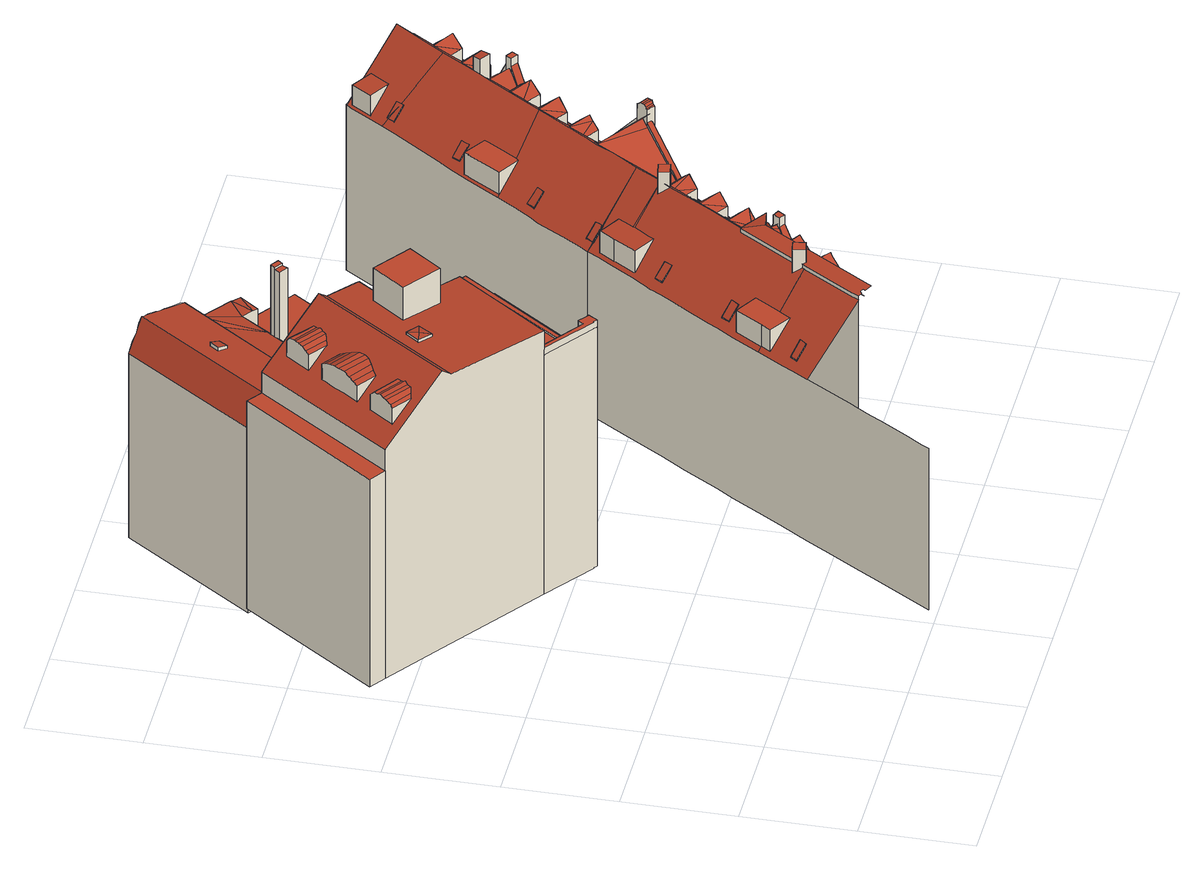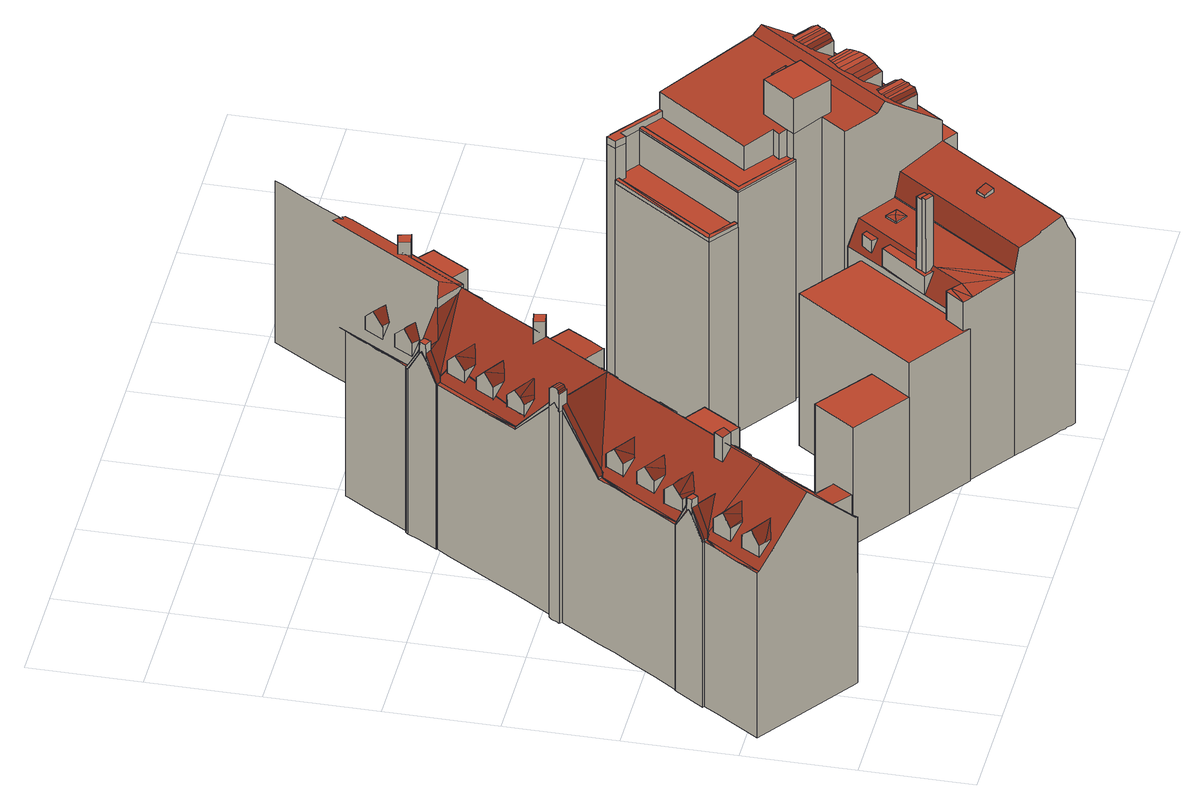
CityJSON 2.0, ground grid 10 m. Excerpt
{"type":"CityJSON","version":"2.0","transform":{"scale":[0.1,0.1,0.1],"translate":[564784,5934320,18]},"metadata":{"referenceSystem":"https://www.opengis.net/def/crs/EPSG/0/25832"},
"CityObjects":{
"building1":{"type":"Building","attributes":{"Grundfläche 2D":"345.221567","Grundhöhe NN":"19.409"},"children":["building1-1","building1-2","building1-3","building1-4","building1-5","building1-6"],"geometry":[{"type":"Solid","lod":"3","boundaries":[[[[0,1,2,3]],[[4,5,6,7]],[[8,4,7,9]],[[10,8,9,11]],[[12,10,11,13]],[[14,12,13,15]],[[16,14,15,17]],[[18,16,17,19]],[[20,21,18,19]],[[22,23,24,25,26,27,28,29]],[[30,31,32,33,34,35,36,37,38,39,40,41,42,43,44,45,46,47,48]],[[49,50,51,52,53],[54,55,56,57,58,59,60,61,20,19,17,15,13,11,9,7,6,62]],[[49,63,64,50]],[[65,66,67,64,63,68,69,70,71,72,73,74,75,76,77]],[[78,79,80,81]],[[0,3,76,75]],[[1,0,75,74]],[[74,73,82,83,2,1]],[[83,77,76,3,2]],[[6,5,62]],[[21,20,61,60]],[[8,10,12,14,16,18,21,60,59,58,57,56,55,54,62,5,4]],[[79,78,84,85]],[[80,79,85,86]],[[81,80,86,87]],[[23,22,88,89]],[[22,29,90,88]],[[34,33,91,92]],[[93,94,95,45,44,43,42,41,96,97]],[[46,45,95,90,29,98]],[[28,27,48,47,46,98,29]],[[48,27,26,30]],[[30,26,25,31]],[[23,99,32,31,25,24]],[[32,99,23,89,91,33]],[[52,78,81,53]],[[41,100,68,63,49,53,81,87,101,96]],[[40,39,70,69,68,100,41]],[[70,39,38,71]],[[71,38,37,72]],[[72,37,36,73]],[[102,83,82,73,36,35,34]],[[83,102,34,92,103,77]],[[65,77,103,104]],[[105,84,78,52,51,50,64,67,66,65,104,106]],[[85,84,105,106,104,103,92,91,89,88,90,95,94,93,97,96,101,87,86]]]],"semantics":{"surfaces":[{"type":"RoofSurface"},{"type":"WallSurface"},{"type":"GroundSurface"}],"values":[[0,0,0,0,0,0,0,0,0,0,0,0,0,0,0,1,1,1,1,1,1,1,1,1,1,1,1,1,1,1,1,1,1,1,1,1,1,1,1,1,1,1,1,1,1,2]]}}]},
"building1-1":{"type":"BuildingInstallation","parents":["building1"],"geometry":[{"type":"MultiSurface","lod":"3","boundaries":[[[107,108,109]],[[109,108,110]],[[111,108,107]],[[110,108,111]],[[112,113,107,109]],[[111,107,113,114]],[[114,115,110,111]],[[109,110,115,112]]],"semantics":{"surfaces":[{"type":"RoofSurface"},{"type":"WallSurface"}],"values":[0,0,0,0,1,1,1,1]}}]},
"building1-2":{"type":"BuildingInstallation","parents":["building1"],"geometry":[{"type":"MultiSurface","lod":"3","boundaries":[[[116,117,118,119]],[[120,116,119,121,122]],[[123,120,122,124]],[[125,123,124,126]],[[127,125,126,128]],[[129,127,128,130]],[[131,129,130,132]],[[133,131,132,134]],[[118,117,135,136]],[[133,134,137]],[[137,138,139,140,141,135,117,116,120,123,125,127,129,131,133]]],"semantics":{"surfaces":[{"type":"RoofSurface"},{"type":"WallSurface"}],"values":[0,0,0,0,0,0,0,0,1,1,1]}}]},
"building1-3":{"type":"BuildingInstallation","parents":["building1"],"geometry":[{"type":"MultiSurface","lod":"3","boundaries":[[[142,143,144,145]],[[146,142,145,147]],[[148,146,147,149]],[[150,148,149,151]],[[152,150,151,153]],[[154,152,153,155]],[[156,154,155,157]],[[158,156,157,159,160]],[[144,143,161]],[[158,160,162]],[[162,163,164,165,166,161,143,142,146,148,150,152,154,156,158]]],"semantics":{"surfaces":[{"type":"RoofSurface"},{"type":"WallSurface"}],"values":[0,0,0,0,0,0,0,0,1,1,1]}}]},
"building1-4":{"type":"BuildingInstallation","parents":["building1"],"geometry":[{"type":"MultiSurface","lod":"3","boundaries":[[[99,167,168]],[[167,169,170,168]],[[171,167,99]],[[98,170,169]],[[22,23,99,168]],[[99,23,24,171]],[[24,172,167,171]],[[169,167,172,28]],[[169,28,29,98]],[[98,29,22,168,170]]],"semantics":{"surfaces":[{"type":"RoofSurface"},{"type":"WallSurface"}],"values":[0,0,0,0,1,1,1,1,1,1]}}]},
"building1-5":{"type":"BuildingInstallation","parents":["building1"],"geometry":[{"type":"MultiSurface","lod":"3","boundaries":[[[173,174,175,176,177,178,179,180,100,181]],[[45,46,176,175]],[[46,47,48,178,177,176]],[[48,30,179,178]],[[40,180,179,30,31,182,183,184]],[[180,40,41,100]],[[41,42,43,44,45,175,174,173,181,100]]],"semantics":{"surfaces":[{"type":"RoofSurface"},{"type":"WallSurface"}],"values":[0,1,1,1,1,1,1]}}]},
"building1-6":{"type":"BuildingInstallation","parents":["building1"],"geometry":[{"type":"MultiSurface","lod":"3","boundaries":[[[185,183,182,186,187,102,188]],[[32,186,182,31]],[[32,33,187,186]],[[33,34,35,188,102,187]],[[185,188,35,189]],[[183,185,189,184]]],"semantics":{"surfaces":[{"type":"RoofSurface"},{"type":"WallSurface"}],"values":[0,1,1,1,1,1]}}]},
"building2":{"type":"Building","attributes":{"Grundfläche 2D":"1218.550991","Grundhöhe NN":"19.178"},"children":["building2-1","building2-2","building2-3","building2-4","building2-5","building2-6","building2-7","building2-8","building2-9","building2-10","building2-11","building2-12","building2-13","building2-14","building2-15","building2-16","building2-17","building2-18","building2-19","building2-20","building2-21","building2-22","building2-23","building2-24","building2-25","building2-26","building2-27","building2-28","building2-29","building2-30"],"geometry":[{"type":"MultiSurface","lod":"3","boundaries":[[[190,191,192,193,194,195,196,197,198,199,200,201,202]],[[203,204,198,197]],[[196,203,197]],[[204,205,206,207,208,198]],[[209,210,211,212,213,214,215,216,217,218,219,220,221,222,223,224,225,226,227,228,202,201,200,199,229,230,231,232,233,234,235,236,237,238,239]],[[240,241,206,205,204,203,196,195]],[[195,194,242]],[[243,244,245,246,247,248,249,250,251,252,253,254,255,256,257,258,259,260,261,262]],[[207,206,241]],[[263,244,243,262,261,264,265,266,267,268]],[[267,266,265,264,269,270,271,272,273,274,275,276,277,278,238,237,236,235,234,233,232,231,230,229,199,198,208,207,241,240,195,242,279,263,268],[280,281,282,283,284,285,286,287,288,289,290,291,292,293,294]],[[295,296,297]],[[298,299,300,301,302,303,304,305,306,307,297,296,308,309,310]],[[311,308,295]],[[295,297,307]],[[308,296,295]],[[312,313,261,260,314]],[[315,316,269,264,261,313,312,314,317]],[[295,307,306,305]],[[318,319,318,320]],[[295,320,295,307]],[[321,315,317]],[[305,304,295]],[[295,320,295,305,295,304]],[[290,322,291]],[[304,303,320,295]],[[317,323,324,320,325,321]],[[326,294,293,292,291,322,327]],[[318,295,320]],[[328,303,302,329]],[[330,320,303]],[[303,328,330]],[[330,328,329,331]],[[332,333,334,335,316,315,321]],[[330,336,337,321,325,320]],[[338,339,321,337,336]],[[333,332,321,339,338]],[[335,316,335,334]],[[322,290,289,288,287,285,284,283,282,340,341,326,327]],[[281,280,294,326,341,340]],[[342,343,333,338,336,330,331,344]],[[335,345,346]],[[343,334,333]],[[340,282,281]],[[343,347,348,334]],[[348,347,349,350]],[[343,342,349,347]],[[285,287,286]],[[351,346,345]],[[276,352,238,278,277]],[[353,354,334,348,355,356]],[[357,358,359,360,361,362,356,355,348,350,363]],[[353,364,353,356,362]],[[365,366,238,352,276,367,368,369,370,371,372,373,374,375,376,377,378]],[[379,364,353,362]],[[379,362,361,364]],[[360,380,381,382,364,361]],[[373,383,374]],[[384,385,386,387,388,389,390,391,392,393,371,370,369,368,367,276,275,274,273,272,271,270,269,316,335,334,354,353,364,382,381,394,395,396,397],[346,351,345,335]],[[374,383,398,399,400,401,402,403]],[[404,405,406,381,380,360,407,408,409]],[[407,360,359,410]],[[411,412,413,400,399,398,383,373,372]],[[414,415,416,417,418,419,420,421,405,404,409,408,407,410,422]],[[423,418,417,424]],[[425,426,427,428,429,430,431,432,433,239,238,366,365,378,377,376,375,434,435,436,437,438,439,440,441,442,443,444,445]],[[394,381,406,405,421,420,419,418,423,395]],[[400,413,401]],[[446,395,423]],[[437,436,435,434,375,374,403,402,401,413,412,411,372,371,393,392,391,390,389,447,448,440,439,438]],[[384,397,396,395]],[[449,395,449,450]],[[449,395,446,450]],[[451,384,395,449]],[[450,451,449]],[[452,453,454,455,456,457,451,450,446,423,424,458]],[[385,384,451]],[[385,451,457]],[[457,456,385]],[[459,456,455,460]],[[461,462,443,442,441,440,448,447,389,463,464]],[[465,387,386,385,456,459,466,467]],[[468,469,388,387,465,467]],[[470,468,467,466,459,460,471]],[[468,470,472,469]],[[472,470,471,473]],[[474,475,469,472]],[[476,469,475,474]],[[444,443,462,461,464,477,478,479,480,481,482,483]],[[477,464,463,389,388,469,476,480,479,478]],[[484,480,476,469,476,474]],[[476,469,476,480]],[[482,481,484,474,472,473,485]],[[481,480,484]]],"semantics":{"surfaces":[{"type":"RoofSurface"},{"type":"WallSurface"}],"values":[0,1,1,1,1,0,0,0,1,1,0,0,1,0,0,0,0,1,0,0,0,0,0,0,1,0,0,1,0,1,0,0,1,0,0,0,0,0,0,1,1,0,0,1,0,1,1,0,0,0,0,1,0,0,0,0,0,1,0,1,0,1,0,1,1,1,0,1,0,0,0,0,0,0,0,1,0,0,0,1,0,0,0,1,0,1,0,0,1,0,0,0,1,0]}}]},
"building2-1":{"type":"BuildingInstallation","parents":["building2"],"geometry":[{"type":"MultiSurface","lod":"3","boundaries":[[[486,487,488,489,490]],[[488,487,486,491,492,493]],[[494,491,486,490]],[[493,495,489,488]],[[490,489,495,494]]],"semantics":{"surfaces":[{"type":"RoofSurface"},{"type":"WallSurface"}],"values":[0,1,1,1,1]}}]},
"building2-2":{"type":"BuildingInstallation","parents":["building2"],"geometry":[{"type":"MultiSurface","lod":"3","boundaries":[[[496,497,498,499]],[[498,497,500,501]],[[499,498,501,502]],[[496,499,502,503]],[[497,496,503,500]]],"semantics":{"surfaces":[{"type":"RoofSurface"},{"type":"WallSurface"}],"values":[0,1,1,1,1]}}]},
"building2-3":{"type":"BuildingInstallation","parents":["building2"],"geometry":[{"type":"MultiSurface","lod":"3","boundaries":[[[504,505,506,507]],[[248,247,506,505,508,279]],[[507,506,247,246]],[[504,507,246,245]],[[245,244,263,508,505,504]]],"semantics":{"surfaces":[{"type":"RoofSurface"},{"type":"WallSurface"}],"values":[0,1,1,1,1]}}]},
"building2-4":{"type":"BuildingInstallation","parents":["building2"],"geometry":[{"type":"MultiSurface","lod":"3","boundaries":[[[509,510,511,512,513,514,515,516]],[[517,518,519,511,510,520]],[[521,522,523,524,520,510,509,516]],[[524,525,518,517,520]],[[516,515,514,526,521]]],"semantics":{"surfaces":[{"type":"RoofSurface"},{"type":"WallSurface"}],"values":[0,0,1,1,1]}}]},
"building2-5":{"type":"BuildingInstallation","parents":["building2"],"geometry":[{"type":"MultiSurface","lod":"3","boundaries":[[[527,528,529,530,531]],[[532,533,529,528]],[[531,530,529,533,534,535]],[[535,536,527,531]],[[528,527,536,532]]],"semantics":{"surfaces":[{"type":"RoofSurface"},{"type":"WallSurface"}],"values":[0,1,1,1,1]}}]},
"building2-6":{"type":"BuildingInstallation","parents":["building2"],"geometry":[{"type":"MultiSurface","lod":"3","boundaries":[[[537,538,539,540,541]],[[542,543,537,541,544]],[[540,545,546,544,541]],[[542,544,546]],[[540,539,545]]],"semantics":{"surfaces":[{"type":"RoofSurface"},{"type":"WallSurface"}],"values":[0,0,1,1,1]}}]},
"building2-7":{"type":"BuildingInstallation","parents":["building2"],"geometry":[{"type":"MultiSurface","lod":"3","boundaries":[[[318,547,548,549,550,551,552,553]],[[554,555,553]],[[555,318,553]],[[295,303,328,548,547,318]],[[556,325,324,554,553,552,551]],[[336,550,549,548,328,330]]],"semantics":{"surfaces":[{"type":"RoofSurface"},{"type":"WallSurface"}],"values":[0,0,0,1,1,1]}}]},
"building2-8":{"type":"BuildingInstallation","parents":["building2"],"geometry":[{"type":"MultiSurface","lod":"3","boundaries":[[[557,558,559,560,561,562,563]],[[558,557,564,565,332,339,337,556,551,561,560,559]],[[551,550,562,561]],[[336,338,333,566,563,562,550]],[[566,564,557,563]]],"semantics":{"surfaces":[{"type":"RoofSurface"},{"type":"WallSurface"}],"values":[0,1,1,1,1]}}]},
"building2-9":{"type":"BuildingInstallation","parents":["building2"],"geometry":[{"type":"MultiSurface","lod":"3","boundaries":[[[564,566,567,354,568]],[[354,569,568]],[[348,570,354,567,347]],[[335,568,569]],[[564,568,335,565]],[[347,567,566,333,343]]],"semantics":{"surfaces":[{"type":"RoofSurface"},{"type":"WallSurface"}],"values":[0,0,1,1,1,1]}}]},
"building2-10":{"type":"BuildingInstallation","parents":["building2"],"geometry":[{"type":"MultiSurface","lod":"3","boundaries":[[[571,572,573,574]],[[574,575,571]],[[576,577,578]],[[571,575,576,578]],[[579,571,578]],[[573,572,580]],[[578,577,346]],[[346,345,578]],[[345,581,579,578]],[[581,580,572,571,579]]],"semantics":{"surfaces":[{"type":"RoofSurface"},{"type":"WallSurface"}],"values":[0,0,0,0,0,1,1,1,1,1]}}]},
"building2-11":{"type":"BuildingInstallation","parents":["building2"],"geometry":[{"type":"MultiSurface","lod":"3","boundaries":[[[582,583,584,585,586,587]],[[582,587,588]],[[589,582,588]],[[590,591,352,587,586,585]],[[352,278,588,587]],[[592,590,585,584]],[[278,277,589,588]],[[592,584,583,582,589,277,593]]],"semantics":{"surfaces":[{"type":"RoofSurface"},{"type":"WallSurface"}],"values":[0,0,0,1,1,1,1,1]}}]},
"building2-12":{"type":"BuildingInstallation","parents":["building2"],"geometry":[{"type":"MultiSurface","lod":"3","boundaries":[[[594,595,596,597,598]],[[599,272,594,598]],[[272,600,595,594]],[[595,600,601,596]],[[286,599,598,597,596,601,274]]],"semantics":{"surfaces":[{"type":"RoofSurface"},{"type":"WallSurface"}],"values":[0,1,1,1,1]}}]},
"building2-13":{"type":"BuildingInstallation","parents":["building2"],"geometry":[{"type":"MultiSurface","lod":"3","boundaries":[[[602,603,604,605]],[[605,606,602]],[[607,608,609]],[[602,606,607,609]],[[604,603,610]],[[609,608,611]],[[609,611,610,603,602]]],"semantics":{"surfaces":[{"type":"RoofSurface"},{"type":"WallSurface"}],"values":[0,0,0,0,1,1,1]}}]},
"building2-14":{"type":"BuildingInstallation","parents":["building2"],"geometry":[{"type":"MultiSurface","lod":"3","boundaries":[[[612,613,614,615,616]],[[616,617,612]],[[618,619,620]],[[612,617,618,620]],[[621,622,623]],[[620,619,621,623]],[[624,615,614]],[[623,622,625]],[[351,624,614,613,612,620,623,625]]],"semantics":{"surfaces":[{"type":"RoofSurface"},{"type":"WallSurface"}],"values":[0,0,0,0,0,0,1,1,1]}}]},
"building2-15":{"type":"BuildingInstallation","parents":["building2"],"geometry":[{"type":"MultiSurface","lod":"3","boundaries":[[[626,627,628,629,630,631]],[[632,633,634,631,630,629]],[[635,632,629,628]],[[634,636,626,631]],[[636,637,635,628,627,626]]],"semantics":{"surfaces":[{"type":"RoofSurface"},{"type":"WallSurface"}],"values":[0,1,1,1,1]}}]},
"building2-16":{"type":"BuildingInstallation","parents":["building2"],"geometry":[{"type":"MultiSurface","lod":"3","boundaries":[[[638,639,640,641,642]],[[643,644,645,646,647,642,641]],[[648,645,644,643,641,640,380,382]],[[642,647,646,649,353]],[[353,379,642]],[[638,642,379,361]],[[361,360,639,638]]],"semantics":{"surfaces":[{"type":"RoofSurface"},{"type":"WallSurface"}],"values":[0,0,1,1,1,1,1]}}]},
"building2-17":{"type":"BuildingInstallation","parents":["building2"],"geometry":[{"type":"MultiSurface","lod":"3","boundaries":[[[650,651,652,653,654]],[[655,656,650,654]],[[655,657,658,656]],[[657,659,660,658]],[[659,661,662,660]],[[661,663,664,662]],[[663,665,666,664]],[[666,665,667,668,669,670]],[[651,418,423,671,672,652]],[[663,661,659,657,655,654,653,652,672,673,674,675,676,677,406,678,679,380,640,668,667,665]],[[640,639,360,407,670,669,668]],[[660,662,664,666,670,407,408,409,404,405,421,420,419,418,651,650,656,658]]],"semantics":{"surfaces":[{"type":"RoofSurface"},{"type":"WallSurface"}],"values":[0,0,0,0,0,0,0,0,1,1,1,1]}}]},
"building2-18":{"type":"BuildingInstallation","parents":["building2"],"geometry":[{"type":"MultiSurface","lod":"3","boundaries":[[[672,671,680,681,682]],[[683,684,685,682,681]],[[423,446,680,671]],[[681,680,446,449]],[[681,449,384]],[[684,683,681,384,396]],[[685,394,673,672,682]]],"semantics":{"surfaces":[{"type":"RoofSurface"},{"type":"WallSurface"}],"values":[0,0,1,1,1,1,1]}}]},
"building2-19":{"type":"BuildingInstallation","parents":["building2"],"geometry":[{"type":"MultiSurface","lod":"3","boundaries":[[[686,687,688,689,690,691]],[[686,691,692,693]],[[692,691,690,689,694,695]],[[689,688,696,694]],[[696,688,687,686,693,697]]],"semantics":{"surfaces":[{"type":"RoofSurface"},{"type":"WallSurface"}],"values":[0,1,1,1,1]}}]},
"building2-20":{"type":"BuildingInstallation","parents":["building2"],"geometry":[{"type":"MultiSurface","lod":"3","boundaries":[[[698,699,700,701]],[[701,702,698]],[[702,703,704]],[[702,704,698]],[[704,703,705,706]],[[700,699,707]],[[708,706,705]],[[704,706,708,397,707,699,698]]],"semantics":{"surfaces":[{"type":"RoofSurface"},{"type":"WallSurface"}],"values":[0,0,0,0,0,1,1,1]}}]},
"building2-21":{"type":"BuildingInstallation","parents":["building2"],"geometry":[{"type":"MultiSurface","lod":"3","boundaries":[[[709,710,711,712]],[[712,713,709]],[[714,715,716]],[[709,713,714,716]],[[711,710,717]],[[716,715,718]],[[716,718,717,710,709]]],"semantics":{"surfaces":[{"type":"RoofSurface"},{"type":"WallSurface"}],"values":[0,0,0,0,1,1,1]}}]},
"building2-22":{"type":"BuildingInstallation","parents":["building2"],"geometry":[{"type":"MultiSurface","lod":"3","boundaries":[[[719,720,721,722]],[[722,721,723,724]],[[724,725,719,722]],[[720,719,725,726]],[[726,723,721,720]]],"semantics":{"surfaces":[{"type":"RoofSurface"},{"type":"WallSurface"}],"values":[0,1,1,1,1]}}]},
"building2-23":{"type":"BuildingInstallation","parents":["building2"],"geometry":[{"type":"MultiSurface","lod":"3","boundaries":[[[448,727,728,729,730,731]],[[732,733,728,727]],[[733,447,734,730,729,728]],[[735,448,732,727,448,731]],[[734,735,731,730]]],"semantics":{"surfaces":[{"type":"RoofSurface"},{"type":"WallSurface"}],"values":[0,1,1,1,1]}}]},
"building2-24":{"type":"BuildingInstallation","parents":["building2"],"geometry":[{"type":"MultiSurface","lod":"3","boundaries":[[[736,737,738,739]],[[739,740,736]],[[740,741,742]],[[740,742,736]],[[742,741,743,744]],[[745,738,737]],[[744,743,746]],[[746,747,745,737,736,742,744]]],"semantics":{"surfaces":[{"type":"RoofSurface"},{"type":"WallSurface"}],"values":[0,0,0,0,0,1,1,1]}}]},
"building2-25":{"type":"BuildingInstallation","parents":["building2"],"geometry":[{"type":"MultiSurface","lod":"3","boundaries":[[[748,749,750,751,752]],[[749,748,752,753,754]],[[750,755,751]],[[752,751,755,753]]],"semantics":{"surfaces":[{"type":"RoofSurface"},{"type":"WallSurface"}],"values":[0,1,1,1]}}]},
"building2-26":{"type":"BuildingInstallation","parents":["building2"],"geometry":[{"type":"MultiSurface","lod":"3","boundaries":[[[756,757,758,759,760,761]],[[762,760,763,764]],[[762,761,760]],[[763,760,759,765,386]],[[766,762,764]],[[762,766,385,761]],[[385,456,459,757,756,761]],[[459,466,758,757]]],"semantics":{"surfaces":[{"type":"RoofSurface"},{"type":"WallSurface"}],"values":[0,0,0,1,1,1,1,1]}}]},
"building2-27":{"type":"BuildingInstallation","parents":["building2"],"geometry":[{"type":"MultiSurface","lod":"3","boundaries":[[[767,768,769,770,771,772]],[[767,773,774,775,465,765,759,770,769,768]],[[759,758,771,770]],[[466,467,468,776,772,771,758]],[[776,773,767,772]]],"semantics":{"surfaces":[{"type":"RoofSurface"},{"type":"WallSurface"}],"values":[0,1,1,1,1]}}]},
"building2-28":{"type":"BuildingInstallation","parents":["building2"],"geometry":[{"type":"MultiSurface","lod":"3","boundaries":[[[777,778,776]],[[776,778,779,780,773]],[[781,782,783,780,779]],[[777,776,468,470]],[[470,472,778,777]],[[475,779,778,472]],[[779,475,476]],[[784,782,781,779,476]],[[773,780,783,388,774]]],"semantics":{"surfaces":[{"type":"RoofSurface"},{"type":"WallSurface"}],"values":[0,0,0,1,1,1,1,1,1]}}]},
"building2-29":{"type":"BuildingInstallation","parents":["building2"],"geometry":[{"type":"MultiSurface","lod":"3","boundaries":[[[785,786,787]],[[788,787,786,789]],[[789,790,788]],[[790,791,792]],[[793,788,790,792]],[[785,787,794]],[[792,791,795,793]],[[787,788,793,795,796,794]]],"semantics":{"surfaces":[{"type":"RoofSurface"},{"type":"WallSurface"}],"values":[0,0,0,0,0,1,1,1]}}]},
"building2-30":{"type":"BuildingInstallation","parents":["building2"],"geometry":[{"type":"MultiSurface","lod":"3","boundaries":[[[797,798,799,800]],[[798,801,799]],[[802,798,797]],[[801,803,804]],[[799,801,804,805]],[[806,807,802,797,800]],[[804,803,808,805]],[[805,808,806,800,799]]],"semantics":{"surfaces":[{"type":"RoofSurface"},{"type":"WallSurface"}],"values":[0,0,0,0,0,1,1,1]}}]},
"building3":{"type":"Building","attributes":{"Grundfläche 2D":"293.203670","Grundhöhe NN":"18.821"},"children":["building3-1","building3-2","building3-3","building3-4","building3-5","building3-6"],"geometry":[{"type":"Solid","lod":"3","boundaries":[[[[809,810,811,812,813,814,815,816]],[[817,818,819,820,821,822,823,824,825,826,827,828,811,810]],[[817,829,830,818]],[[831,832,833,834,835,836,837,838,839,840]],[[834,841,842]],[[838,837,836,835,834,842,843]],[[833,841,834]],[[844,845,833]],[[845,841,833]],[[846,847,844]],[[844,847,848,845]],[[849,850,851,852]],[[853,854,855,856,857,858,859,860,861]],[[817,810,809,816,862,863,843,829]],[[829,843,842,830]],[[864,865,866,867,868,869,870,815,814,813,812,811,828,827,826,825,824,823,822,821,820,819,818,830,842,871,872,873]],[[816,815,870,862]],[[839,838,874,875]],[[854,832,831,840,839,875,876,855]],[[849,852,877,878]],[[850,849,878,879]],[[851,850,879,880]],[[838,843,863,874]],[[853,846,844,833,832,854]],[[846,853,861,847]],[[881,871,842,841,845,848,847,861,860,882]],[[856,855,876,883]],[[851,857,856,883,877,852]],[[859,858,857,851,880,884,885]],[[860,859,885,882]],[[868,867,866,865,864,873,872,871,881,882,885,884,880,879,878,877,883,876,875,874,863,862,870,869]]]],"semantics":{"surfaces":[{"type":"RoofSurface"},{"type":"WallSurface"},{"type":"GroundSurface"}],"values":[[0,0,0,0,0,0,0,0,0,0,0,0,0,1,1,1,1,1,1,1,1,1,1,1,1,1,1,1,1,1,2]]}}]},
"building3-1":{"type":"BuildingInstallation","parents":["building3"],"geometry":[{"type":"MultiSurface","lod":"3","boundaries":[[[886,887,888,889]],[[889,888,890,891]],[[886,889,891,892]],[[887,886,892,893]],[[888,887,893,890]]],"semantics":{"surfaces":[{"type":"RoofSurface"},{"type":"WallSurface"}],"values":[0,1,1,1,1]}}]},
"building3-2":{"type":"BuildingInstallation","parents":["building3"],"geometry":[{"type":"MultiSurface","lod":"3","boundaries":[[[894,895,896,897,898,899,900,901,902]],[[840,831,900,899]],[[901,900,831]],[[899,898,840]]],"semantics":{"surfaces":[{"type":"RoofSurface"},{"type":"WallSurface"}],"values":[0,1,1,1]}}]},
"building3-3":{"type":"BuildingInstallation","parents":["building3"],"geometry":[{"type":"MultiSurface","lod":"3","boundaries":[[[903,904,905,906]],[[906,907,903]],[[904,903,907,908]],[[904,908,905]]],"semantics":{"surfaces":[{"type":"RoofSurface"},{"type":"WallSurface"}],"values":[0,1,1,1]}}]},
"building3-4":{"type":"BuildingInstallation","parents":["building3"],"geometry":[{"type":"MultiSurface","lod":"3","boundaries":[[[909,910,911,912]],[[836,837,912,911]],[[896,909,912,837,897]],[[910,909,896,895]]],"semantics":{"surfaces":[{"type":"RoofSurface"},{"type":"WallSurface"}],"values":[0,1,1,1]}}]},
"building3-5":{"type":"BuildingInstallation","parents":["building3"],"geometry":[{"type":"MultiSurface","lod":"3","boundaries":[[[913,914,915,916]],[[836,911,916,915,835]],[[911,910,913,916]],[[894,914,913,910,895]],[[835,915,914,894,902]]],"semantics":{"surfaces":[{"type":"RoofSurface"},{"type":"WallSurface"}],"values":[0,1,1,1,1]}}]},
"building3-6":{"type":"BuildingInstallation","parents":["building3"],"geometry":[{"type":"MultiSurface","lod":"3","boundaries":[[[917,918,919,920]],[[920,919,921]],[[922,919,918]],[[921,919,922]],[[923,918,917,920,924,925]],[[926,922,918,923]],[[921,922,926,927]],[[927,924,920,921]]],"semantics":{"surfaces":[{"type":"RoofSurface"},{"type":"WallSurface"}],"values":[0,0,0,0,1,1,1,1]}}]}
},
"vertices":[
[151,435,317],[184,411,317],[206,441,317],[173,465,317],[70,460,275],[67,456,273],[84,444,273],[89,447,275],[73,464,277],[94,450,277],[77,469,279],[99,453,279],[80,474,279],[103,457,279],[83,478,279],[106,462,279],[87,483,277],[107,469,277],[90,487,275],[108,474,275],[109,479,273],[92,491,273],[286,387,220],[260,406,220],[258,402,220],[190,308,220],[207,296,220],[211,301,220],[217,296,220],[220,294,220],[207,296,255],[190,308,255],[260,406,255],[207,443,255],[206,441,255],[205,440,255],[201,434,255],[207,429,255],[202,423,255],[228,404,255],[169,323,255],[167,320,255],[211,288,255],[212,288,255],[214,286,255],[215,286,255],[220,294,255],[217,296,255],[211,301,255],[75,386,293],[161,508,293],[148,518,280],[110,545,244],[23,423,244],[68,457,257],[73,464,257],[77,469,257],[83,478,257],[87,483,257],[90,487,257],[92,491,257],[102,483,267],[67,456,257],[82,380,286],[169,503,286],[197,482,284],[196,483,284],[195,484,284],[167,320,279],[169,323,279],[228,404,279],[202,423,281],[207,429,281],[201,434,282],[184,411,282],[151,435,284],[173,465,284],[181,459,284],[110,545,223],[96,555,223],[8,433,223],[23,423,223],[205,440,282],[206,441,282],[110,545,14],[96,555,14],[8,433,14],[23,423,14],[286,387,14],[260,406,14],[220,294,14],[207,443,14],[206,441,14],[212,288,14],[214,286,14],[215,286,14],[167,320,14],[211,288,14],[220,294,224],[260,406,224],[167,320,262],[75,386,14],[206,441,257],[181,459,14],[197,482,14],[195,484,14],[196,483,14],
[121,416,288],[131,418,288],[130,428,288],[142,420,287],[133,407,287],[130,428,285],[121,416,285],[133,407,284],[142,420,284],
[104,507,275],[102,504,273],[118,492,273],[123,493,275],[106,510,278],[124,494,276],[127,495,278],[109,514,278],[131,498,278],[111,517,279],[133,501,279],[113,519,278],[135,504,278],[115,523,278],[136,507,278],[117,525,275],[135,511,275],[118,526,273],[134,515,273],[102,504,257],[116,494,271],[118,526,257],[117,525,257],[115,523,257],[109,514,257],[106,510,257],
[44,423,275],[42,421,273],[59,409,273],[63,410,275],[46,427,278],[68,411,278],[49,430,278],[71,414,278],[51,433,279],[74,417,279],[53,436,278],[75,420,278],[55,439,278],[77,424,278],[57,441,275],[76,428,275],[58,443,273],[75,430,274],[75,431,273],[42,421,257],[58,443,257],[57,441,257],[51,433,257],[46,427,257],[44,423,257],
[280,386,224],[286,387,224],[217,296,224],[284,384,224],[258,402,224],[280,386,220],
[212,288,262],[214,286,262],[215,286,262],[220,294,262],[217,296,262],[211,301,262],[207,296,262],[169,323,262],[211,288,262],[190,308,257],[187,310,257],[187,310,255],
[254,405,257],[260,406,257],[207,443,257],[205,440,257],[254,405,255],
[331,91,230],[334,96,230],[334,97,230],[349,120,230],[364,144,230],[341,159,201],[334,149,201],[316,162,178],[322,171,178],[319,173,174],[304,149,174],[298,140,174],[288,125,175],[316,162,200],[322,171,200],[322,172,200],[337,195,200],[337,195,178],[322,172,178],[399,296,12],[381,268,12],[365,244,12],[345,213,12],[334,197,12],[319,173,12],[304,149,12],[288,125,12],[273,101,12],[258,78,12],[243,54,12],[213,7,12],[213,7,175],[217,14,175],[228,30,175],[243,54,175],[249,64,175],[258,78,175],[260,81,175],[273,101,175],[334,197,174],[345,213,174],[350,221,174],[365,244,174],[381,268,174],[387,278,174],[399,296,175],[412,316,175],[421,329,175],[427,339,175],[427,339,12],[345,165,201],[356,183,201],[365,144,230],[373,157,234],[372,155,234],[375,156,235],[377,145,236],[367,143,235],[366,146,234],[365,144,234],[364,144,234],[349,120,234],[334,97,234],[334,96,234],[331,91,234],[334,89,235],[336,91,235],[339,89,236],[337,87,236],[343,83,237],[409,186,237],[405,206,234],[404,205,234],[372,155,230],[405,206,230],[404,205,230],[395,191,230],[380,168,230],[373,157,230],[407,205,232],[428,237,232],[443,261,232],[452,275,232],[459,285,232],[460,287,232],[461,288,232],[474,308,232],[441,329,192],[432,335,181],[366,146,230],[423,327,178],[423,328,178],[442,316,201],[439,311,201],[434,303,201],[433,302,201],[456,286,229],[433,301,201],[430,297,201],[423,287,201],[420,282,201],[402,294,178],[402,295,178],[414,313,178],[414,314,178],[450,170,178],[415,112,178],[422,122,178],[426,129,12],[427,131,12],[433,139,12],[439,149,12],[452,169,12],[452,169,178],[439,149,178],[433,139,178],[427,131,178],[426,129,178],[413,109,178],[413,109,12],[415,112,12],[409,103,178],[410,203,234],[407,205,234],[430,190,234],[412,202,228],[410,203,229],[430,190,225],[450,170,179],[374,48,178],[451,173,179],[447,194,205],[402,294,200],[429,188,225],[449,174,182],[450,176,182],[414,314,200],[414,313,200],[453,168,178],[453,168,12],[455,170,178],[455,170,12],[459,189,200],[465,187,197],[468,199,179],[465,199,181],[461,181,199],[456,185,201],[463,183,203],[457,187,204],[423,328,200],[423,327,200],[471,197,12],[471,197,179],[461,181,12],[459,208,191],[459,208,192],[472,198,178],[471,198,178],[472,198,12],[471,198,12],[509,276,186],[432,336,181],[518,275,179],[469,200,179],[479,210,178],[492,230,178],[505,250,12],[520,274,12],[544,310,12],[544,310,225],[520,274,178],[505,250,178],[479,210,12],[518,276,179],[443,363,175],[431,345,175],[490,332,232],[499,347,232],[505,355,232],[521,379,232],[537,403,232],[508,416,201],[506,414,201],[487,426,178],[485,427,176],[474,410,176],[465,396,175],[458,387,175],[518,275,178],[540,313,225],[500,346,232],[517,279,181],[487,426,200],[572,358,179],[623,433,179],[621,437,182],[610,461,204],[637,460,181],[599,497,232],[584,473,232],[576,461,232],[568,450,232],[552,426,232],[569,357,181],[571,357,179],[571,359,179],[569,365,184],[506,456,200],[507,456,200],[509,460,200],[509,460,178],[507,456,178],[506,456,178],[549,311,229],[550,313,232],[543,318,232],[546,308,225],[547,309,226],[548,310,227],[546,308,12],[519,433,201],[526,444,201],[528,447,201],[549,311,12],[552,317,12],[553,317,12],[553,318,12],[553,318,225],[553,317,226],[552,317,227],[551,315,229],[548,310,12],[551,320,225],[551,320,12],[561,540,12],[553,528,12],[537,504,12],[521,481,12],[505,457,12],[490,434,12],[474,410,12],[458,387,12],[443,363,12],[490,434,176],[505,457,176],[514,470,176],[521,481,177],[537,504,177],[553,528,178],[561,540,178],[568,551,178],[581,571,178],[584,575,179],[584,575,12],[568,551,12],[575,356,178],[573,527,194],[565,536,184],[572,358,178],[584,371,178],[598,391,178],[584,371,12],[598,391,12],[611,411,12],[625,431,12],[625,431,178],[611,411,178],[575,356,12],[626,431,178],[626,431,12],[608,558,206],[586,574,180],[615,520,232],[631,543,232],[629,448,203],[634,442,200],[635,444,203],[637,447,198],[641,460,179],[645,458,178],[645,458,12],[643,459,178],[643,459,12],[651,471,178],[641,461,178],[641,461,179],[645,533,215],[647,532,213],[664,520,192],[676,512,179],[678,511,178],[678,511,12],[586,574,12],[665,491,178],[651,471,12],
[307,143,182],[304,138,182],[303,137,182],[312,131,193],[317,137,193],[307,143,181],[304,138,181],[303,137,181],[317,137,192],[312,131,192],
[346,203,182],[355,197,193],[360,204,193],[350,210,182],[355,197,192],[360,204,192],[350,210,181],[346,203,181],
[375,156,248],[364,154,248],[367,143,248],[377,145,248],[364,154,225],
[421,133,206],[422,134,208],[411,142,208],[411,141,207],[411,138,205],[410,130,198],[415,127,198],[417,126,198],[427,143,198],[421,147,198],[413,143,206],[428,143,198],[417,126,185],[421,133,185],[422,134,185],[428,143,185],[427,143,186],[415,127,189],
[398,262,193],[402,269,193],[393,275,182],[392,274,182],[388,268,182],[402,269,192],[393,275,181],[392,274,181],[388,268,181],[398,262,192],
[430,171,208],[429,164,202],[429,160,198],[436,155,198],[441,164,208],[440,177,198],[432,172,206],[446,172,198],[436,155,185],[446,172,185],
[452,169,179],[453,168,179],[455,170,182],[461,181,203],[456,184,203],[450,176,186],[449,174,183],[449,173,182],[449,172,180],[456,184,199],
[459,190,212],[459,189,212],[457,187,212],[456,185,212],[456,184,212],[461,181,212],[465,187,212],[459,190,203],[459,190,198],[465,187,203],
[472,198,179],[465,199,183],[465,200,181],[469,200,178],
[470,213,208],[475,222,198],[464,229,198],[460,228,201],[450,225,208],[450,224,207],[453,212,198],[459,208,198],[464,205,198],[475,222,185],[464,205,185],
[441,330,193],[444,334,193],[445,336,193],[436,342,182],[436,341,182],[432,336,182],[432,335,182],[441,329,193],[436,342,181],[436,341,181],[445,336,192],[444,334,192],
[452,275,247],[463,277,247],[461,287,247],[460,287,247],[450,285,247],[450,285,225],[463,277,225],[461,287,232],
[487,241,208],[493,250,198],[482,257,198],[477,256,202],[468,253,208],[468,252,207],[471,240,198],[482,233,198],[493,250,185],[482,233,185],
[509,276,203],[510,277,202],[512,280,198],[501,287,198],[499,286,200],[488,283,208],[487,283,208],[488,279,205],[507,271,208],[489,276,203],[490,270,198],[501,263,198],[512,280,186],[501,263,186],
[478,387,193],[481,391,193],[483,393,193],[474,400,182],[470,394,182],[469,393,182],[474,400,181],[470,394,181],[469,393,181],[483,393,192],[478,387,192],[481,391,192],
[520,274,180],[544,310,230],[540,313,230],[517,279,184],[518,275,180],[517,278,183],[516,278,182],[516,277,181],[516,276,180],[517,276,180],[516,278,181],[517,276,179],
[553,317,244],[553,318,243],[546,323,243],[546,323,244],[546,322,244],[545,321,245],[552,317,245],[544,320,247],[551,315,247],[543,318,247],[550,313,247],[542,316,247],[549,311,247],[541,314,245],[548,310,245],[540,314,244],[547,309,244],[540,313,244],[540,313,243],[544,310,243],[546,308,243],[551,320,230],[546,323,230],[546,323,225],[546,323,226],[546,322,226],[545,321,227],[544,320,229],[542,316,229],[540,314,226],
[575,356,180],[572,358,180],[569,357,183],[571,359,180],[570,359,180],[570,359,181],
[528,460,195],[530,464,195],[532,467,195],[523,473,184],[520,468,184],[519,466,184],[519,466,183],[528,460,194],[523,473,183],[520,468,183],[532,467,194],[530,464,194],
[571,368,208],[577,377,198],[565,385,198],[564,384,199],[551,381,208],[553,370,200],[569,365,204],[554,367,198],[566,360,198],[577,377,185],[566,360,184],
[591,398,208],[596,407,198],[585,414,198],[581,413,202],[571,410,208],[571,409,207],[574,397,198],[585,390,198],[596,407,186],[585,390,185],
[585,455,247],[590,463,246],[581,468,246],[576,461,247],[581,468,231],[576,461,231],[585,455,222],[590,463,222],
[562,530,184],[571,524,195],[573,527,195],[575,531,195],[566,537,184],[562,530,183],[571,524,194],[575,531,194],[566,537,183],
[614,432,201],[616,435,198],[604,442,198],[603,442,199],[590,438,208],[592,428,201],[610,426,208],[593,425,198],[605,417,198],[616,435,185],[605,417,184],[614,432,185],
[572,552,200],[590,540,201],[601,558,201],[583,570,200],[571,552,200],[571,552,180],[572,552,180],[583,570,180],
[625,431,180],[626,431,180],[634,442,206],[628,446,206],[621,437,185],[623,433,180],[622,433,180],[620,435,182],[621,434,180],[628,446,200],[622,433,179],
[631,451,214],[630,450,214],[629,448,214],[628,446,214],[634,442,214],[637,447,214],[631,451,206],[631,451,198],[630,450,199],[637,447,206],
[645,458,180],[643,459,180],[641,461,180],[637,460,185],[640,461,180],[639,462,180],[638,462,181],[640,461,179],
[636,490,198],[635,489,199],[648,482,198],[642,474,208],[631,488,202],[621,486,208],[624,473,198],[632,468,198],[637,465,198],[648,482,185],[637,465,184],[638,467,184],
[661,514,198],[641,514,208],[661,502,208],[666,510,198],[640,514,208],[655,518,198],[643,501,198],[654,494,198],[655,493,198],[666,510,185],[661,514,192],[655,493,185],
[100,552,200],[110,545,224],[194,664,224],[192,666,218],[189,667,211],[186,670,203],[182,672,194],[98,554,194],[148,518,215],[233,636,215],[232,637,215],[230,639,216],[223,644,217],[219,647,218],[216,649,219],[212,651,220],[209,653,220],[207,655,221],[200,660,223],[196,662,223],[153,514,193],[237,633,193],[249,560,167],[267,586,167],[258,593,190],[240,567,190],[238,565,190],[235,561,190],[232,556,190],[185,491,190],[195,484,167],[218,518,167],[247,626,192],[237,633,192],[153,514,192],[267,586,190],[276,606,191],[271,583,190],[284,600,190],[279,604,190],[362,492,126],[389,530,126],[337,566,126],[311,529,126],[271,583,161],[267,586,161],[204,497,161],[260,457,161],[337,566,161],[302,590,161],[280,605,161],[279,604,161],[284,600,161],[98,554,8],[153,514,8],[200,660,8],[196,662,8],[194,664,8],[192,666,8],[189,667,8],[186,670,8],[182,672,8],[237,633,8],[233,636,8],[232,637,8],[185,491,8],[195,484,8],[204,497,8],[311,529,8],[362,492,8],[389,530,8],[337,566,8],[276,606,8],[279,604,8],[260,457,8],[302,590,8],[280,605,8],
[176,595,222],[169,601,225],[163,593,225],[171,587,222],[163,593,221],[171,587,219],[176,595,219],[169,601,221],
[245,560,186],[242,556,186],[239,551,186],[233,555,186],[211,523,186],[218,518,186],[249,560,186],[241,566,186],[240,563,186],
[200,497,185],[208,507,185],[203,511,185],[195,500,185],[200,497,172],[208,507,173],
[239,551,258],[242,556,258],[235,561,258],[232,556,258],
[242,556,260],[245,560,260],[238,565,260],[235,561,260],
[174,525,193],[171,520,193],[179,521,194],[178,530,193],[188,523,193],[181,513,193],[171,520,192],[178,530,192],[174,525,192],[181,513,191],[188,523,191]
]}
